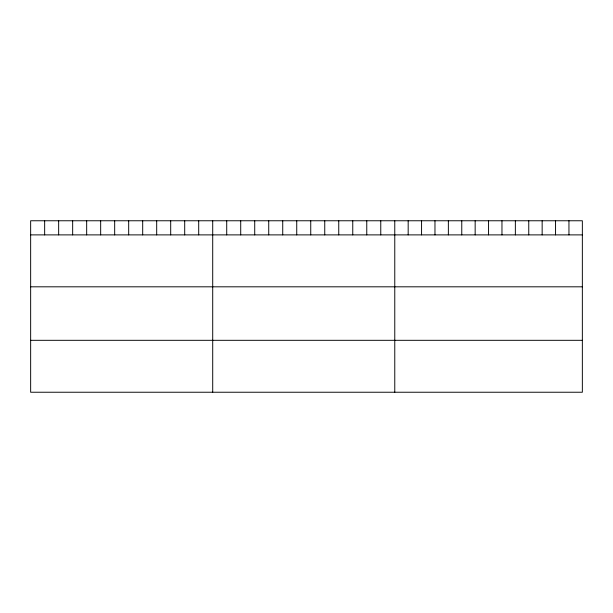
<?xml version="1.0" encoding="UTF-8"?>
<svg xmlns="http://www.w3.org/2000/svg" width="613" height="613" viewBox="0 0 613 613"><rect width="100%" height="100%" fill="white"/><g stroke="black" fill="none" stroke-linecap="round" stroke-linejoin="round"><path stroke-width="0.92" d="M582.35 234.886L582.35 392.236L30.65 392.236L30.65 220.764L582.35 220.764L582.35 234.886L30.65 234.886M30.65 286.815L582.35 286.815M30.65 340.315L582.35 340.315M568.948 220.764L568.948 234.886M555.554 220.764L555.554 234.886M542.153 220.764L542.153 234.886M528.758 220.764L528.758 234.886M515.357 220.764L515.357 234.886M501.963 220.764L501.963 234.886M488.561 220.764L488.561 234.886M475.159 220.764L475.159 234.886M461.765 220.764L461.765 234.886M448.364 220.764L448.364 234.886M434.969 220.764L434.969 234.886M421.568 220.764L421.568 234.886M408.174 220.764L408.174 234.886M394.772 220.764L394.772 392.236M380.765 220.764L380.765 234.886M366.766 220.764L366.766 234.886M352.759 220.764L352.759 234.886M338.751 220.764L338.751 234.886M324.752 220.764L324.752 234.886M310.745 220.764L310.745 234.886M296.738 220.764L296.738 234.886M282.731 220.764L282.731 234.886M268.732 220.764L268.732 234.886M254.724 220.764L254.724 234.886M240.717 220.764L240.717 234.886M226.718 220.764L226.718 234.886M212.711 220.764L212.711 392.236M198.704 220.764L198.704 234.886M184.705 220.764L184.705 234.886M170.698 220.764L170.698 234.886M156.69 220.764L156.69 234.886M142.691 220.764L142.691 234.886M128.684 220.764L128.684 234.886M114.677 220.764L114.677 234.886M100.67 220.764L100.67 234.886M86.671 220.764L86.671 234.886M72.663 220.764L72.663 234.886M58.656 220.764L58.656 234.886M44.657 220.764L44.657 234.886"/></g></svg>
